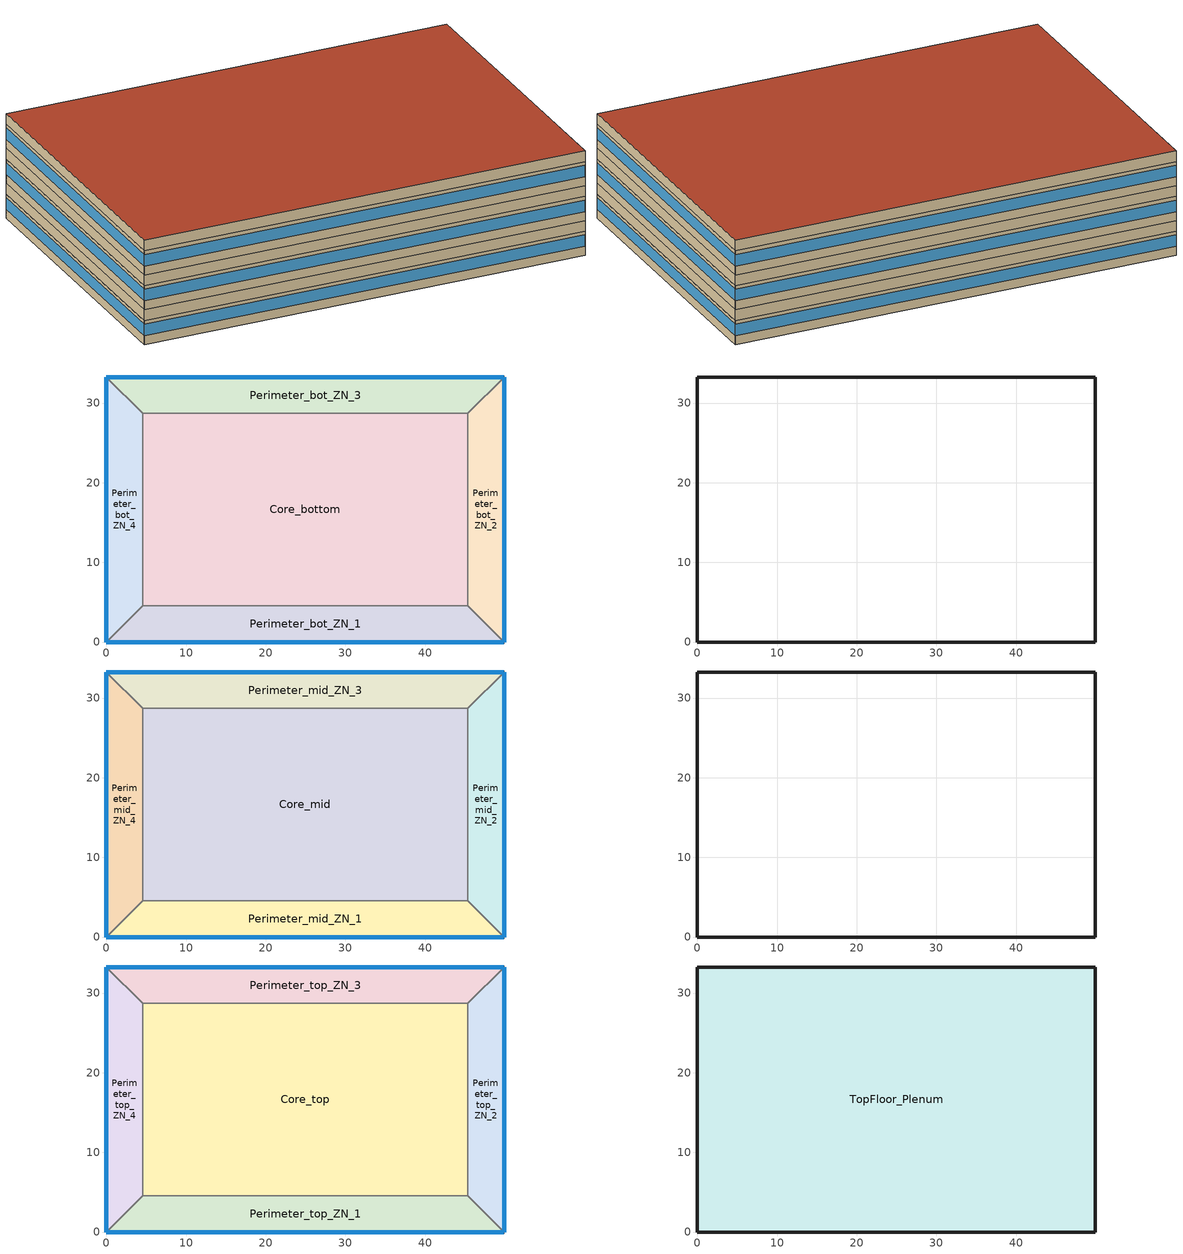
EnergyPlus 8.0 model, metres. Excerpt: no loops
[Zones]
Perimeter_bot_ZN_1
 floor ground (ext_slab_8in_with_carpet): 0,0 4.57,4.57 45.34,4.57 49.91,0 z0
 wall outside (nonres_ext_wall): 0,0 49.91,0 z0:2.74
 wall to Perimeter_bot_ZN_2 (int_wall): 49.91,0 45.34,4.57 z0:2.74
 window (Window_U_0.72_SHGC_0.25): 0,0 49.91,0 z1.02:2.33
 ceiling to FirstFloor_Plenum (DropCeiling): 49.91,0 45.34,4.57 4.57,4.57 0,0 z2.74
Perimeter_bot_ZN_2
 floor ground (ext_slab_8in_with_carpet): 49.91,0 45.34,4.57 45.34,28.7 49.91,33.27 z0
 wall outside (nonres_ext_wall): 49.91,0 49.91,33.27 z0:2.74
 wall to Perimeter_bot_ZN_3 (int_wall): 49.91,33.27 45.34,28.7 z0:2.74
 window (Window_U_0.72_SHGC_0.25): 49.91,0 49.91,33.27 z1.02:2.33
 ceiling to FirstFloor_Plenum (DropCeiling): 49.91,33.27 45.34,28.7 45.34,4.57 49.91,0 z2.74
Perimeter_bot_ZN_3
 floor ground (ext_slab_8in_with_carpet): 49.91,33.27 45.34,28.7 4.57,28.7 0,33.27 z0
 wall outside (nonres_ext_wall): 49.91,33.27 0,33.27 z0:2.74
 wall to Perimeter_bot_ZN_4 (int_wall): 0,33.27 4.57,28.7 z0:2.74
 window (Window_U_0.72_SHGC_0.25): 49.91,33.27 0,33.27 z1.02:2.33
 ceiling to FirstFloor_Plenum (DropCeiling): 0,33.27 4.57,28.7 45.34,28.7 49.91,33.27 z2.74
Perimeter_bot_ZN_4
 floor ground (ext_slab_8in_with_carpet): 0,33.27 4.57,28.7 4.57,4.57 0,0 z0
 wall outside (nonres_ext_wall): 0,33.27 0,0 z0:2.74
 wall to Perimeter_bot_ZN_1 (int_wall): 0,0 4.57,4.57 z0:2.74
 window (Window_U_0.72_SHGC_0.25): 0,33.27 0,0 z1.02:2.33
 ceiling to FirstFloor_Plenum (DropCeiling): 0,0 4.57,4.57 4.57,28.7 0,33.27 z2.74
Core_bottom
 floor ground (ext_slab_8in_with_carpet): 45.34,28.7 45.34,4.57 4.57,4.57 4.57,28.7 z0
 wall to Perimeter_bot_ZN_1 (int_wall): 4.57,4.57 45.34,4.57 z0:2.74
 wall to Perimeter_bot_ZN_2 (int_wall): 45.34,4.57 45.34,28.7 z0:2.74
 wall to Perimeter_bot_ZN_3 (int_wall): 45.34,28.7 4.57,28.7 z0:2.74
 wall to Perimeter_bot_ZN_4 (int_wall): 4.57,28.7 4.57,4.57 z0:2.74
 ceiling to FirstFloor_Plenum (DropCeiling): 4.57,28.7 4.57,4.57 45.34,4.57 45.34,28.7 z2.74
FirstFloor_Plenum
 wall outside (nonres_ext_wall): 49.91,33.27 0,33.27 0,0 49.91,0 49.91,33.27 z2.74:3.96
Perimeter_mid_ZN_1
 floor to FirstFloor_Plenum (int_slab_floor): 0,0 4.57,4.57 45.34,4.57 49.91,0 z3.96
 wall outside (nonres_ext_wall): 0,0 49.91,0 z3.96:6.71
 wall to Perimeter_mid_ZN_2 (int_wall): 49.91,0 45.34,4.57 z3.96:6.71
 window (Window_U_0.72_SHGC_0.25): 0,0 49.91,0 z4.98:6.29
 ceiling to MidFloor_Plenum (DropCeiling): 49.91,0 45.34,4.57 4.57,4.57 0,0 z6.71
Perimeter_mid_ZN_2
 floor to FirstFloor_Plenum (int_slab_floor): 49.91,0 45.34,4.57 45.34,28.7 49.91,33.27 z3.96
 wall outside (nonres_ext_wall): 49.91,0 49.91,33.27 z3.96:6.71
 wall to Perimeter_mid_ZN_3 (int_wall): 49.91,33.27 45.34,28.7 z3.96:6.71
 window (Window_U_0.72_SHGC_0.25): 49.91,0 49.91,33.27 z4.98:6.29
 ceiling to MidFloor_Plenum (DropCeiling): 49.91,33.27 45.34,28.7 45.34,4.57 49.91,0 z6.71
Perimeter_mid_ZN_3
 floor to FirstFloor_Plenum (int_slab_floor): 49.91,33.27 45.34,28.7 4.57,28.7 0,33.27 z3.96
 wall outside (nonres_ext_wall): 49.91,33.27 0,33.27 z3.96:6.71
 wall to Perimeter_mid_ZN_4 (int_wall): 0,33.27 4.57,28.7 z3.96:6.71
 window (Window_U_0.72_SHGC_0.25): 49.91,33.27 0,33.27 z4.98:6.29
 ceiling to MidFloor_Plenum (DropCeiling): 0,33.27 4.57,28.7 45.34,28.7 49.91,33.27 z6.71
Perimeter_mid_ZN_4
 floor to FirstFloor_Plenum (int_slab_floor): 0,33.27 4.57,28.7 4.57,4.57 0,0 z3.96
 wall outside (nonres_ext_wall): 0,33.27 0,0 z3.96:6.71
 wall to Perimeter_mid_ZN_1 (int_wall): 0,0 4.57,4.57 z3.96:6.71
 window (Window_U_0.72_SHGC_0.25): 0,33.27 0,0 z4.98:6.29
 ceiling to MidFloor_Plenum (DropCeiling): 0,0 4.57,4.57 4.57,28.7 0,33.27 z6.71
Core_mid
 floor to FirstFloor_Plenum (int_slab_floor): 45.34,28.7 45.34,4.57 4.57,4.57 4.57,28.7 z3.96
 wall to Perimeter_mid_ZN_3 (int_wall): 45.34,28.7 4.57,28.7 z3.96:6.71
 wall to Perimeter_mid_ZN_2 (int_wall): 45.34,4.57 45.34,28.7 z3.96:6.71
 wall to Perimeter_mid_ZN_1 (int_wall): 4.57,4.57 45.34,4.57 z3.96:6.71
 wall to Perimeter_mid_ZN_4 (int_wall): 4.57,28.7 4.57,4.57 z3.96:6.71
 ceiling to MidFloor_Plenum (DropCeiling): 4.57,28.7 4.57,4.57 45.34,4.57 45.34,28.7 z6.71
MidFloor_Plenum
 wall outside (nonres_ext_wall): 49.91,33.27 0,33.27 0,0 49.91,0 49.91,33.27 z6.71:7.92
Perimeter_top_ZN_1
 floor to MidFloor_Plenum (int_slab_floor): 0,0 4.57,4.57 45.34,4.57 49.91,0 z7.92
 wall outside (nonres_ext_wall): 0,0 49.91,0 z7.92:10.67
 wall to Perimeter_top_ZN_2 (int_wall): 49.91,0 45.34,4.57 z7.92:10.67
 window (Window_U_0.72_SHGC_0.25): 0,0 49.91,0 z8.95:10.25
 ceiling to TopFloor_Plenum (DropCeiling): 0,0 49.91,0 45.34,4.57 4.57,4.57 z10.67
Perimeter_top_ZN_2
 floor to MidFloor_Plenum (int_slab_floor): 49.91,0 45.34,4.57 45.34,28.7 49.91,33.27 z7.92
 wall outside (nonres_ext_wall): 49.91,0 49.91,33.27 z7.92:10.67
 wall to Perimeter_top_ZN_3 (int_wall): 49.91,33.27 45.34,28.7 z7.92:10.67
 window (Window_U_0.72_SHGC_0.25): 49.91,0 49.91,33.27 z8.95:10.25
 ceiling to TopFloor_Plenum (DropCeiling): 49.91,0 49.91,33.27 45.34,28.7 45.34,4.57 z10.67
Perimeter_top_ZN_3
 floor to MidFloor_Plenum (int_slab_floor): 49.91,33.27 45.34,28.7 4.57,28.7 0,33.27 z7.92
 wall outside (nonres_ext_wall): 49.91,33.27 0,33.27 z7.92:10.67
 wall to Perimeter_top_ZN_4 (int_wall): 0,33.27 4.57,28.7 z7.92:10.67
 window (Window_U_0.72_SHGC_0.25): 49.91,33.27 0,33.27 z8.95:10.25
 ceiling to TopFloor_Plenum (DropCeiling): 49.91,33.27 0,33.27 4.57,28.7 45.34,28.7 z10.67
Perimeter_top_ZN_4
 floor to MidFloor_Plenum (int_slab_floor): 0,33.27 4.57,28.7 4.57,4.57 0,0 z7.92
 wall outside (nonres_ext_wall): 0,33.27 0,0 z7.92:10.67
 wall to Perimeter_top_ZN_1 (int_wall): 0,0 4.57,4.57 z7.92:10.67
 window (Window_U_0.72_SHGC_0.25): 0,33.27 0,0 z8.95:10.25
 ceiling to TopFloor_Plenum (DropCeiling): 0,33.27 0,0 4.57,4.57 4.57,28.7 z10.67
Core_top
 floor to MidFloor_Plenum (int_slab_floor): 45.34,28.7 45.34,4.57 4.57,4.57 4.57,28.7 z7.92
 wall to Perimeter_top_ZN_3 (int_wall): 45.34,28.7 4.57,28.7 z7.92:10.67
 wall to Perimeter_top_ZN_2 (int_wall): 45.34,4.57 45.34,28.7 z7.92:10.67
 wall to Perimeter_top_ZN_1 (int_wall): 4.57,4.57 45.34,4.57 z7.92:10.67
 wall to Perimeter_top_ZN_4 (int_wall): 4.57,28.7 4.57,4.57 z7.92:10.67
 ceiling to TopFloor_Plenum (DropCeiling): 45.34,4.57 45.34,28.7 4.57,28.7 4.57,4.57 z10.67
TopFloor_Plenum
 wall outside (nonres_ext_wall): 49.91,33.27 0,33.27 0,0 49.91,0 49.91,33.27 z10.67:11.89
 roof outside (nonres_roof): 49.91,0 49.91,33.27 0,33.27 0,0 z11.89
[Building]
Medium Office: North Axis {deg}=0; Terrain=City; Loads Convergence Tolerance Value=0.04; Temperature Convergence Tolerance Value {deltaC}=0.2; Solar Distribution=FullInteriorAndExterior; Maximum Number of Warmup Days=25; Minimum Number of Warmup Days=6
[Site:Location]
Site:Location=Houston Bush Intercontinental_TX_USA Design_Conditions; Latitude {N+ S-}=30; Longitude {W- E+}=-95.37; Time Zone Relative to GMT {GMT+/-}=-6; Elevation {m}=29
[SizingPeriod:DesignDay] Day of Month=21; Dry-Bulb Temperature Range Modifier Type=DefaultMultipliers; Humidity Condition Type=Wetbulb; Barometric Pressure {Pa}=100977; Rain {Yes/No}=No; Snow on ground {Yes/No}=No; Daylight Savings Time Indicator=No
Name | Month | Day Type | Maximum Dry-Bulb Temperature {C} | Daily Dry-Bulb Temperature Range {C} | Wetbulb at Maximum Dry-Bulb {C} | Wind Speed {m/s} design conditions vs. traditional 6.71 m/s (15 mph) | Wind Direction {Degrees; N=0, S=180} | Solar Model Indicator | Clearness {0.0 to 1.1} | Wind Speed {m/s} design conditions vs. traditional 3.35 m/s (7mph) | ASHRAE Clear Sky Optical Depth for Beam Irradiance (taub) | ASHRAE Clear Sky Optical Depth for Diffuse Irradiance (taud)
Houston Bush Intercontinental Ann Htg 99.6% Condns DB | 1 | WinterDesignDay | -1.6 | 0 | -1.6 | 2.8 | 0 | ASHRAEClearSky | 0
Houston Bush Intercontinental Ann Clg .4% Condns DB=>MWB | 7 | SummerDesignDay | 36 | 10.1 | 24.8 |  | 170 | ASHRAETau |  | 3.5 | 0.499 | 1.97
[Site:GroundTemperature:BuildingSurface]
20.73, 20.68, 20.76, 20.84, 20.94, 23.13, 23.5, 23.58, 23.6, 21.36, 21.01, 20.81
[Site:WaterMainsTemperature]
Calculation Method=Correlation; Annual Average Outdoor Air Temperature {C}=20.05; Maximum Difference In Monthly Average Outdoor Air Temperatures {deltaC}=17.0722
[Material]
Name | Roughness | Thickness {m} | Conductivity {W/m-K} | Density {kg/m3} | Specific Heat {J/kg-K} | Thermal Absorptance | Solar Absorptance | Visible Absorptance | Absorptance:Thermal | Absorptance:Solar | Absorptance:Visible
Std Wood 6inch | MediumSmooth | 0.15 | 0.12 | 540 | 1210 | 0.9 | 0.7 | 0.7
AC02 Acoustic Ceiling | MediumSmooth | 0.0127 | 0.057 | 288 | 1339 | 0.9 | 0.7 | 0.2
F07 25mm stucco | Smooth | 0.0254 | 0.72 | 1856 | 840 | 0.9 | 0.7 | 0.7
F08 Metal surface | Smooth | 0.0008 | 45.28 | 7824 | 500
F13 Built-up roofing | Rough | 0.0095 | 0.16 | 1120 | 1460 |  |  |  | 0.75 | 0.45
G01 13mm gypsum board | Smooth | 0.0127 | 0.16 | 800 | 1090 |  |  |  | 0.9 | 0.7 | 0.5
G01 16mm gypsum board | MediumSmooth | 0.0159 | 0.16 | 800 | 1090
100mm Normalweight concrete floor | MediumRough | 0.1016 | 2.31 | 2322 | 832
200mm Normalweight concrete floor | MediumRough | 0.2032 | 2.31 | 2322 | 832
[Material:NoMass]
CP02 CARPET PAD: VeryRough, 0.21648, 0.9, 0.7, 0.8
Nonres_Roof_Insulation: MediumSmooth, 3.4722, 0.9, 0.7, 0.7
Nonres_Exterior_Wall_Insulation: MediumSmooth, 1.03652, 0.9, 0.7, 0.7
[Construction]
InteriorFurnishings: Std Wood 6inch
DropCeiling: AC02 Acoustic Ceiling
int_wall: G01 13mm gypsum board, G01 13mm gypsum board
ext_slab_8in_with_carpet: 200mm Normalweight concrete floor, CP02 CARPET PAD
int_slab_floor: 100mm Normalweight concrete floor, CP02 CARPET PAD
nonres_roof: F13 Built-up roofing, Nonres_Roof_Insulation, F08 Metal surface
nonres_ext_wall: F07 25mm stucco, G01 16mm gypsum board, Nonres_Exterior_Wall_Insulation, G01 16mm gypsum board
Window_U_0.72_SHGC_0.25: REF B TINT MID 6MM
[WindowMaterial:Glazing]
REF B TINT MID 6MM: Optical Data Type=SpectralAverage; Thickness {m}=0.006; Solar Transmittance at Normal Incidence=0.1; Front Side Solar Reflectance at Normal Incidence=0.11; Back Side Solar Reflectance at Normal Incidence=0.41; Visible Transmittance at Normal Incidence=0.13; Front Side Visible Reflectance at Normal Incidence=0.1; Back Side Visible Reflectance at Normal Incidence=0.32; Infrared Transmittance at Normal Incidence=0; Front Side Infrared Hemispherical Emissivity=0.84; Back Side Infrared Hemispherical Emissivity=0.45; Conductivity {W/m-K}=0.9
[Zone] Type=1; Multiplier=1; Volume {m3}=autocalculate; Floor Area {m2}=autocalculate
Name | Ceiling Height {m} | Part of Total Floor Area
Core_bottom; Core_mid; Core_top; Perimeter_top_ZN_3; Perimeter_top_ZN_2; Perimeter_top_ZN_1; Perimeter_top_ZN_4; Perimeter_bot_ZN_3; Perimeter_bot_ZN_2; Perimeter_bot_ZN_1; Perimeter_bot_ZN_4; Perimeter_mid_ZN_3; Perimeter_mid_ZN_2; Perimeter_mid_ZN_1; Perimeter_mid_ZN_4 | 2.7432 | YES
TopFloor_Plenum; MidFloor_Plenum; FirstFloor_Plenum | 1.2192 | No
[InternalMass] Construction=InteriorFurnishings
Name | Zone | Surface Area {m2}
Core_bottom_InternalMass_1 | Core_bottom | 1967.08
Core_mid_InternalMass_1 | Core_mid | 1967.08
Core_top_InternalMass_1 | Core_top | 1967.08
Perimeter_top_ZN_3_InternalMass_1 | Perimeter_top_ZN_3 | 414.675
Perimeter_top_ZN_2_InternalMass_1 | Perimeter_top_ZN_2 | 262.5073
Perimeter_top_ZN_1_InternalMass_1 | Perimeter_top_ZN_1 | 414.6723
Perimeter_top_ZN_4_InternalMass_1 | Perimeter_top_ZN_4 | 262.5056
Perimeter_bot_ZN_3_InternalMass_1 | Perimeter_bot_ZN_3 | 414.675
Perimeter_bot_ZN_2_InternalMass_1 | Perimeter_bot_ZN_2 | 262.5073
Perimeter_bot_ZN_1_InternalMass_1 | Perimeter_bot_ZN_1 | 414.6723
Perimeter_bot_ZN_4_InternalMass_1 | Perimeter_bot_ZN_4 | 262.5056
Perimeter_mid_ZN_3_InternalMass_1 | Perimeter_mid_ZN_3 | 414.675
Perimeter_mid_ZN_2_InternalMass_1 | Perimeter_mid_ZN_2 | 262.5073
Perimeter_mid_ZN_1_InternalMass_1 | Perimeter_mid_ZN_1 | 414.6723
Perimeter_mid_ZN_4_InternalMass_1 | Perimeter_mid_ZN_4 | 262.5056
[People] Number of People Schedule=BLDG_OCC_SCH; Number of People Calculation Method=Area/Person; Zone Floor Area per Person {m2/person}=18.5788; Fraction Radiant=0.3; Sensible Heat Fraction=AUTOCALCULATE; Activity Level Schedule=ACTIVITY_SCH; Enable ASHRAE 55 Comfort Warnings=No; Mean Radiant Temperature Calculation Type=ZoneAveraged; Work Efficiency Schedule=WORK_EFF_SCH; Clothing Insulation Schedule=CLOTHING_SCH; Air Velocity Schedule=AIR_VELO_SCH; Thermal Comfort Model 1 Type=FANGER
Name | Zone or ZoneList
Core_bottom | Core_bottom
Core_mid | Core_mid
Core_top | Core_top
Perimeter_top_ZN_3 | Perimeter_top_ZN_3
Perimeter_top_ZN_2 | Perimeter_top_ZN_2
Perimeter_top_ZN_1 | Perimeter_top_ZN_1
Perimeter_top_ZN_4 | Perimeter_top_ZN_4
Perimeter_bot_ZN_3 | Perimeter_bot_ZN_3
Perimeter_bot_ZN_2 | Perimeter_bot_ZN_2
Perimeter_bot_ZN_1 | Perimeter_bot_ZN_1
Perimeter_bot_ZN_4 | Perimeter_bot_ZN_4
Perimeter_mid_ZN_3 | Perimeter_mid_ZN_3
Perimeter_mid_ZN_2 | Perimeter_mid_ZN_2
Perimeter_mid_ZN_1 | Perimeter_mid_ZN_1
Perimeter_mid_ZN_4 | Perimeter_mid_ZN_4
[Lights] Schedule=BLDG_LIGHT_SCH; Design Level Calculation Method=Watts/Area; Watts per Zone Floor Area {W/m2}=9.68752; Return Air Fraction=0; Fraction Radiant=0.7; Fraction Visible=0.2; Fraction Replaceable=1; Return Air Fraction Calculated from Plenum Temperature=No
Name | Zone or ZoneList
Core_bottom_Lights | Core_bottom
Core_mid_Lights | Core_mid
Core_top_Lights | Core_top
Perimeter_top_ZN_3_Lights | Perimeter_top_ZN_3
Perimeter_top_ZN_2_Lights | Perimeter_top_ZN_2
Perimeter_top_ZN_1_Lights | Perimeter_top_ZN_1
Perimeter_top_ZN_4_Lights | Perimeter_top_ZN_4
Perimeter_bot_ZN_3_Lights | Perimeter_bot_ZN_3
Perimeter_bot_ZN_2_Lights | Perimeter_bot_ZN_2
Perimeter_bot_ZN_1_Lights | Perimeter_bot_ZN_1
Perimeter_bot_ZN_4_Lights | Perimeter_bot_ZN_4
Perimeter_mid_ZN_3_Lights | Perimeter_mid_ZN_3
Perimeter_mid_ZN_2_Lights | Perimeter_mid_ZN_2
Perimeter_mid_ZN_1_Lights | Perimeter_mid_ZN_1
Perimeter_mid_ZN_4_Lights | Perimeter_mid_ZN_4
[ElectricEquipment] Design Level Calculation Method=EquipmentLevel; Fraction Latent=0; Fraction Radiant=0.5; Fraction Lost=0
Name | Zone or ZoneList | Schedule | Design Level {W}
Core_bottom_MiscPlug_Equip | Core_bottom | BLDG_EQUIP_SCH | 7937.16
Core_mid_MiscPlug_Equip | Core_mid | BLDG_EQUIP_SCH | 7937.16
Core_top_MiscPlug_Equip | Core_top | BLDG_EQUIP_SCH | 7937.16
Perimeter_top_ZN_3_MiscPlug_Equip | Perimeter_top_ZN_3 | BLDG_EQUIP_SCH | 1673.21
Perimeter_top_ZN_2_MiscPlug_Equip | Perimeter_top_ZN_2 | BLDG_EQUIP_SCH | 1059.22
Perimeter_top_ZN_1_MiscPlug_Equip | Perimeter_top_ZN_1 | BLDG_EQUIP_SCH | 1673.2
Perimeter_top_ZN_4_MiscPlug_Equip | Perimeter_top_ZN_4 | BLDG_EQUIP_SCH | 1059.21
Perimeter_bot_ZN_3_MiscPlug_Equip | Perimeter_bot_ZN_3 | BLDG_EQUIP_SCH | 1673.21
Perimeter_bot_ZN_2_MiscPlug_Equip | Perimeter_bot_ZN_2 | BLDG_EQUIP_SCH | 1059.22
Perimeter_bot_ZN_1_MiscPlug_Equip | Perimeter_bot_ZN_1 | BLDG_EQUIP_SCH | 1673.2
Perimeter_bot_ZN_4_MiscPlug_Equip | Perimeter_bot_ZN_4 | BLDG_EQUIP_SCH | 1059.21
Perimeter_mid_ZN_3_MiscPlug_Equip | Perimeter_mid_ZN_3 | BLDG_EQUIP_SCH | 1673.21
Perimeter_mid_ZN_2_MiscPlug_Equip | Perimeter_mid_ZN_2 | BLDG_EQUIP_SCH | 1059.22
Perimeter_mid_ZN_1_MiscPlug_Equip | Perimeter_mid_ZN_1 | BLDG_EQUIP_SCH | 1673.2
Perimeter_mid_ZN_4_MiscPlug_Equip | Perimeter_mid_ZN_4 | BLDG_EQUIP_SCH | 1059.21
Core_bottom_Elevators_Equip | Core_bottom | BLDG_ELEVATORS | 32109.9
Elevators_Lights_Fan | Core_bottom | ELEV_LIGHT_FAN_SCH_ADD_DF | 211.8
[Exterior:Lights] Control Option=AstronomicalClock
Name | Schedule | Design Level {W}
Exterior_Lights_a | Exterior_lighting_schedule_a | 623.03
Exterior_Lights_b | Exterior_lighting_schedule_b | 7476.45
[Daylighting:Controls] Total Daylighting Reference Points=2; Illuminance Setpoint at First Reference Point {lux}=500; Illuminance Setpoint at Second Reference Point {lux}=500; Lighting Control Type=2; Maximum Allowable Discomfort Glare Index=22; Minimum Input Power Fraction for Continuous Dimming Control=0.3; Minimum Light Output Fraction for Continuous Dimming Control=0.2; Number of Stepped Control Steps=3; Probability Lighting will be Reset When Needed in Manual Stepped Control=1
Name | X-Coordinate of First Reference Point {m} | Y-Coordinate of First Reference Point {m} | Z-Coordinate of First Reference Point {m} | X-Coordinate of Second Reference Point {m} | Y-Coordinate of Second Reference Point {m} | Z-Coordinate of Second Reference Point {m} | Fraction of Zone Controlled by First Reference Point | Fraction of Zone Controlled by Second Reference Point | Glare Calculation Azimuth Angle of View Direction Clockwise from Zone y-Axis {deg}
Perimeter_bot_ZN_1 | 3.048 | 1.524 | 0.762 | 24.9555 | 1.524 | 0.762 | 0.08 | 0.46 | 180
Perimeter_bot_ZN_2 | 48.387 | 16.6369 | 0.762 | 48.387 | 3.048 | 0.762 | 0.43 | 0.12 | 90
Perimeter_bot_ZN_3 | 24.9514 | 31.7498 | 0.762 | 46.863 | 31.7498 | 0.762 | 0.46 | 0.08 | 0
Perimeter_bot_ZN_4 | 1.524 | 16.6369 | 0.762 | 1.524 | 30.2514 | 0.762 | 0.43 | 0.12 | 270
Perimeter_mid_ZN_1 | 3.048 | 1.524 | 4.7244 | 24.9555 | 1.524 | 4.7244 | 0.08 | 0.46 | 180
Perimeter_mid_ZN_2 | 48.387 | 16.6369 | 4.7244 | 48.387 | 3.048 | 4.7244 | 0.43 | 0.12 | 90
Perimeter_mid_ZN_3 | 24.9514 | 31.7498 | 4.7244 | 46.863 | 31.7498 | 4.7244 | 0.46 | 0.08 | 0
Perimeter_mid_ZN_4 | 1.524 | 16.6369 | 4.7244 | 1.524 | 30.2514 | 4.7244 | 0.43 | 0.12 | 270
Perimeter_top_ZN_1 | 3.048 | 1.524 | 8.687 | 24.9555 | 1.524 | 8.687 | 0.08 | 0.46 | 180
Perimeter_top_ZN_2 | 48.387 | 16.6369 | 8.687 | 48.387 | 3.048 | 8.687 | 0.43 | 0.12 | 90
Perimeter_top_ZN_3 | 24.9514 | 31.7498 | 8.687 | 46.863 | 31.7498 | 8.687 | 0.46 | 0.08 | 0
Perimeter_top_ZN_4 | 1.524 | 16.6369 | 8.687 | 1.524 | 30.2514 | 8.687 | 0.43 | 0.12 | 270
[ZoneInfiltration:DesignFlowRate] Temperature Term Coefficient=0; Velocity Squared Term Coefficient=0
Name | Zone or ZoneList | Schedule | Design Flow Rate Calculation Method | Design Flow Rate {m3/s} | Flow per Exterior Surface Area {m3/s-m2} | Constant Term Coefficient | Velocity Term Coefficient
Perimeter_top_ZN_3_Infiltration | Perimeter_top_ZN_3 | INFIL_SCH_PNNL | Flow/ExteriorArea | 0 | 0.00056896 | 0 | 0.224
Perimeter_top_ZN_2_Infiltration | Perimeter_top_ZN_2 | INFIL_SCH_PNNL | Flow/ExteriorArea | 0 | 0.00056896 | 0 | 0.224
Perimeter_top_ZN_1_Infiltration | Perimeter_top_ZN_1 | INFIL_SCH_PNNL | Flow/ExteriorArea | 0 | 0.00056896 | 0 | 0.224
Perimeter_top_ZN_4_Infiltration | Perimeter_top_ZN_4 | INFIL_SCH_PNNL | Flow/ExteriorArea | 0 | 0.00056896 | 0 | 0.224
Perimeter_bot_ZN_3_Infiltration | Perimeter_bot_ZN_3 | INFIL_SCH_PNNL | Flow/ExteriorArea | 0 | 0.00056896 | 0 | 0.224
Perimeter_bot_ZN_2_Infiltration | Perimeter_bot_ZN_2 | INFIL_SCH_PNNL | Flow/ExteriorArea | 0 | 0.00056896 | 0 | 0.224
Perimeter_bot_ZN_1_Infiltration | Perimeter_bot_ZN_1 | INFIL_SCH_PNNL | Flow/ExteriorArea | 0 | 0.00056896 | 0 | 0.224
Perimeter_bot_ZN_1_Door_Infiltration | Perimeter_bot_ZN_1 | INFIL_Door_Opening_SCH | Flow/Zone | 1.043 |  | 1 | 0
Perimeter_bot_ZN_4_Infiltration | Perimeter_bot_ZN_4 | INFIL_SCH_PNNL | Flow/ExteriorArea | 0 | 0.00056896 | 0 | 0.224
Perimeter_mid_ZN_3_Infiltration | Perimeter_mid_ZN_3 | INFIL_SCH_PNNL | Flow/ExteriorArea | 0 | 0.00056896 | 0 | 0.224
Perimeter_mid_ZN_2_Infiltration | Perimeter_mid_ZN_2 | INFIL_SCH_PNNL | Flow/ExteriorArea | 0 | 0.00056896 | 0 | 0.224
Perimeter_mid_ZN_1_Infiltration | Perimeter_mid_ZN_1 | INFIL_SCH_PNNL | Flow/ExteriorArea | 0 | 0.00056896 | 0 | 0.224
Perimeter_mid_ZN_4_Infiltration | Perimeter_mid_ZN_4 | INFIL_SCH_PNNL | Flow/ExteriorArea | 0 | 0.00056896 | 0 | 0.224
FirstFloor_Plenum_Infiltration | FirstFloor_Plenum | INFIL_SCH_PNNL | Flow/ExteriorArea | 0 | 0.00056896 | 0 | 0.224
MidFloor_Plenum_Infiltration | MidFloor_Plenum | INFIL_SCH_PNNL | Flow/ExteriorArea | 0 | 0.00056896 | 0 | 0.224
TopFloor_Plenum_Infiltration | TopFloor_Plenum | INFIL_SCH_PNNL | Flow/ExteriorArea | 0 | 6.19256e-05 | 0 | 0.224
[AvailabilityManager:NightCycle] Applicability Schedule=Always_On; Fan Schedule=HVACOperationSchd; Control Type=CycleOnAny; Thermostat Tolerance {deltaC}=1; Cycling Run Time {s}=1800
PACU_VAV_bot Availability Manager; PACU_VAV_mid Availability Manager; PACU_VAV_top Availability Manager
[SetpointManager:Scheduled] Control Variable=Temperature
Name | Schedule | Setpoint Node or NodeList
PACU_VAV_bot_CoolC SAT setpoint | Cool-Supply-Air-Temp-Sch | PACU_VAV_bot Supply Equipment Outlet Node
PACU_VAV_bot_HeatC SAT Manager | Heat-Supply-Air-Temp-Sch | PACU_VAV_bot Supply Equipment Outlet Node
PACU_VAV_mid_CoolC SAT setpoint | Cool-Supply-Air-Temp-Sch | PACU_VAV_mid Supply Equipment Outlet Node
PACU_VAV_mid_HeatC SAT Manager | Heat-Supply-Air-Temp-Sch | PACU_VAV_mid Supply Equipment Outlet Node
PACU_VAV_top_CoolC SAT setpoint | Cool-Supply-Air-Temp-Sch | PACU_VAV_top Supply Equipment Outlet Node
PACU_VAV_top_HeatC SAT Manager | Heat-Supply-Air-Temp-Sch | PACU_VAV_top Supply Equipment Outlet Node
[AirLoopHVAC:ReturnPlenum]
Name | Zone
FirstFloor_Return_Plenum | FirstFloor_Plenum
MidFloor_Return_Plenum | MidFloor_Plenum
TopFloor_Return_Plenum | TopFloor_Plenum
[EnergyManagementSystem:Sensor]
Name | Output:Variable or Output:Meter | Output:Variable or Output:Meter Index Key
Facility_Int_LTG | InteriorLights:Electricity
CLGSETP_SCH_YES_OPTIMUM_ORIGINAL_SENSOR | Schedule Value | CLGSETP_SCH_Yes_Optimum_Original
HTGSETP_SCH_YES_OPTIMUM_ORIGINAL_SENSOR | Schedule Value | HTGSETP_SCH_Yes_Optimum_Original
[EnergyManagementSystem:GlobalVariable]
Wired_LTG
[EnergyManagementSystem:Program]
Transformer_Load_Prog: SET Wired_LTG = Facility_Int_LTG*0.0281
PACU_VAV_bot_OPTIMUM_START_DETERMINATION_EMS_Program: SET PACU_VAV_bot_fan_size_volume = PACU_VAV_bot_fan_size_mass / 1.225; IF PACU_VAV_bot_fan_size_volume > 4.719474; SET CLGSETP_SCH_PACU_VAV_bot_Actuator = CLGSETP_SCH_YES_OPTIMUM_ORIGINAL_SENSOR; SET HTGSETP_SCH_PACU_VAV_bot_Actuator = HTGSETP_SCH_YES_OPTIMUM_ORIGINAL_SENSOR; ELSE; SET CLGSETP_SCH_PACU_VAV_bot_Actuator = NULL; SET HTGSETP_SCH_PACU_VAV_bot_Actuator = NULL; ENDIF
PACU_VAV_mid_OPTIMUM_START_DETERMINATION_EMS_Program: SET PACU_VAV_mid_fan_size_volume = PACU_VAV_mid_fan_size_mass / 1.225; IF PACU_VAV_mid_fan_size_volume > 4.719474; SET CLGSETP_SCH_PACU_VAV_mid_Actuator = CLGSETP_SCH_YES_OPTIMUM_ORIGINAL_SENSOR; SET HTGSETP_SCH_PACU_VAV_mid_Actuator = HTGSETP_SCH_YES_OPTIMUM_ORIGINAL_SENSOR; ELSE; SET CLGSETP_SCH_PACU_VAV_mid_Actuator = NULL; SET HTGSETP_SCH_PACU_VAV_mid_Actuator = NULL; ENDIF
PACU_VAV_top_OPTIMUM_START_DETERMINATION_EMS_Program: SET PACU_VAV_top_fan_size_volume = PACU_VAV_top_fan_size_mass / 1.225; IF PACU_VAV_top_fan_size_volume > 4.719474; SET CLGSETP_SCH_PACU_VAV_top_Actuator = CLGSETP_SCH_YES_OPTIMUM_ORIGINAL_SENSOR; SET HTGSETP_SCH_PACU_VAV_top_Actuator = HTGSETP_SCH_YES_OPTIMUM_ORIGINAL_SENSOR; ELSE; SET CLGSETP_SCH_PACU_VAV_top_Actuator = NULL; SET HTGSETP_SCH_PACU_VAV_top_Actuator = NULL; ENDIF
[EnergyManagementSystem:ProgramCallingManager]
Transformer_Load_Prog_Manager: AfterPredictorAfterHVACManagers; Transformer_Load_Prog
PACU_VAV_bot_OPTIMUM_START_DETERMINATION_EMS_Program Manager: BeginTimestepBeforePredictor; PACU_VAV_bot_OPTIMUM_START_DETERMINATION_EMS_Program
PACU_VAV_mid_OPTIMUM_START_DETERMINATION_EMS_Program Manager: BeginTimestepBeforePredictor; PACU_VAV_mid_OPTIMUM_START_DETERMINATION_EMS_Program
PACU_VAV_top_OPTIMUM_START_DETERMINATION_EMS_Program Manager: BeginTimestepBeforePredictor; PACU_VAV_top_OPTIMUM_START_DETERMINATION_EMS_Program
[EnergyManagementSystem:OutputVariable]
Wired_LTG: EMS Variable=Wired_LTG; Type of Data in Variable=Summed; Update Frequency=ZoneTimeStep; Units=J
[ElectricLoadCenter:Transformer]
Transformer 1: Availability Schedule=Always_On; Transformer Usage=PowerInFromGrid; Nameplate Rating {VA}=45000; Phase=3; Conductor Material=Aluminum; Full Load Temperature Rise {C}=150; Fraction of Eddy Current Losses=0.1; Performance Input Method=NominalEfficiency; Nameplate Efficiency=0.977; Per Unit Load for Nameplate Efficiency=0.35; Reference Temperature for Nameplate Efficiency {C}=75; Consider Transformer Loss for Utility Cost=Yes; Meter 1=Wired_LTG_Electricity; Meter 2=Wired_INT_EQUIP
[EnergyManagementSystem:Actuator] Actuated Component Type=Schedule:Compact; Actuated Component Control Type=Schedule Value
Name | Actuated Component Unique
CLGSETP_SCH_PACU_VAV_bot_Actuator | CLGSETP_SCH_PACU_VAV_bot
CLGSETP_SCH_PACU_VAV_mid_Actuator | CLGSETP_SCH_PACU_VAV_mid
CLGSETP_SCH_PACU_VAV_top_Actuator | CLGSETP_SCH_PACU_VAV_top
HTGSETP_SCH_PACU_VAV_bot_Actuator | HTGSETP_SCH_PACU_VAV_bot
HTGSETP_SCH_PACU_VAV_mid_Actuator | HTGSETP_SCH_PACU_VAV_mid
HTGSETP_SCH_PACU_VAV_top_Actuator | HTGSETP_SCH_PACU_VAV_top
[Schedule:Compact]
Exterior_lighting_schedule_a: Through:12/31, For:AllDays, Until: 06:00, 0, Until: 24:00, 1
Exterior_lighting_schedule_b: Through:12/31, For:AllDays, Until: 06:00, 0.7, Until: 24:00, 1
ALWAYS_ON: Through: 12/31, For: AllDays, Until: 24:00, 1
HVACOperationSchd: Through: 12/31, For: Weekdays SummerDesignDay, Until: 06:00, 0, Until: 22:00, 1, Until: 24:00, 0, For: Saturday WinterDesignDay, Until: 06:00, 0, Until: 18:00, 1, Until: 24:00, 0, For:Sunday Holidays AllOtherDays, Until: 24:00, 0
BLDG_LIGHT_SCH: Through: 12/31, For: Weekdays, Until: 5:00, 0.05, Until: 6:00, 0.1, Until: 7:00, 0.0904, Until: 8:00, 0.2712, Until: 17:00, 0.8136, Until: 18:00, 0.452, Until: 20:00, 0.2712, Until: 22:00, 0.1808, Until: 23:00, 0.0904, Until: 24:00, 0.0452, For: SummerDesignDay, Until: 24:00, 1, For: Saturday, Until: 6:00, 0.05, Until: 8:00, 0.0904, Until: 12:00, 0.2712, Until: 17:00, 0.1356, Until: 19:00, 0.0452, Until: 24:00, 0.05, For: WinterDesignDay, Until: 24:00, 0, For: Sunday Holidays AllOtherDays, Until: 6:00, 0.05, Until: 18:00, 0.0452, Until: 24:00, 0.05
BLDG_EQUIP_SCH: Through: 12/31, For: Weekdays, Until: 06:00, 0.317515, Until: 08:00, 0.384143, Until: 12:00, 0.864322, Until: 13:00, 0.768286, Until: 17:00, 0.864322, Until: 18:00, 0.480179, Until: 24:00, 0.384143, For: SummerDesignDay, Until: 24:00, 1, For: Saturday, Until: 06:00, 0.238136, Until: 08:00, 0.384143, Until: 12:00, 0.480179, Until: 17:00, 0.336125, Until: 19:00, 0.288107, Until: 24:00, 0.238136, For: WinterDesignDay, Until: 24:00, 0, For: Sunday Holidays AllOtherDays, Until: 06:00, 0.238136, Until: 18:00, 0.288107, Until: 24:00, 0.238136
BLDG_OCC_SCH: Through: 12/31, For: Weekdays, Until: 06:00, 0, Until: 07:00, 0.1, Until: 08:00, 0.2, Until: 12:00, 0.95, Until: 13:00, 0.5, Until: 17:00, 0.95, Until: 18:00, 0.3, Until: 22:00, 0.1, Until: 24:00, 0.05, For: SummerDesignDay, Until: 06:00, 0, Until: 22:00, 1, Until: 24:00, 0.05, For: Saturday, Until: 06:00, 0, Until: 08:00, 0.1, Until: 12:00, 0.3, Until: 17:00, 0.1, Until: 19:00, 0.05, Until: 24:00, 0, For: WinterDesignDay, Until: 24:00, 0, For:Sunday Holidays AllOtherDays, Until: 06:00, 0, Until: 18:00, 0.05, Until: 24:00, 0
BLDG_ELEVATORS; ELEV_LIGHT_FAN_SCH_ADD_DF: Through: 12/31, For: SummerDesignDay, Until: 24:00, 0.69, For: WinterDesignDay, Until: 24:00, 0, For: Weekdays, Until: 07:00, 0, Until: 08:00, 0.35, Until: 09:00, 0.69, Until: 10:00, 0.43, Until: 11:00, 0.37, Until: 12:00, 0.43, Until: 13:00, 0.58, Until: 14:00, 0.48, Until: 15:00, 0.37, Until: 16:00, 0.37, Until: 17:00, 0.46, Until: 18:00, 0.62, Until: 19:00, 0.12, Until: 20:00, 0.04, Until: 21:00, 0.04, Until: 24:00, 0, For: Saturday, Until: 07:00, 0, Until: 08:00, 0.16, Until: 09:00, 0.14, Until: 10:00, 0.21, Until: 11:00, 0.18, Until: 12:00, 0.25, Until: 13:00, 0.21, Until: 14:00, 0.13, Until: 15:00, 0.08, Until: 16:00, 0.04, Until: 17:00, 0.05, Until: 18:00, 0.06, Until: 24:00, 0, For:Sunday Holidays AllOtherDays, Until: 24:00, 0
ACTIVITY_SCH: Through: 12/31, For: AllDays, Until: 24:00, 120
WORK_EFF_SCH: Through: 12/31, For: AllDays, Until: 24:00, 0
AIR_VELO_SCH: Through: 12/31, For: AllDays, Until: 24:00, 0.2
CLOTHING_SCH: Through: 04/30, For: AllDays, Until: 24:00, 1, Through: 09/30, For: AllDays, Until: 24:00, 0.5, Through: 12/31, For: AllDays, Until: 24:00, 1
HTGSETP_SCH_YES_OPTIMUM_ORIGINAL: Through: 12/31, For: WinterDesignDay, Until: 05:00, 15.6, Until: 06:00, 17.6, Until: 07:00, 19.6, Until: 22:00, 21, Until: 24:00, 15.6, For: Weekdays, Until: 05:00, 15.6, Until: 06:00, 17.8, Until: 07:00, 20, Until: 22:00, 21, Until: 24:00, 15.6, For SummerDesignDay, Until: 24:00, 15.6, For: Saturday, Until: 05:00, 15.6, Until: 06:00, 17.8, Until: 07:00, 20, Until: 17:00, 21, Until: 24:00, 15.6, For:Sunday Holidays AllOtherDays, Until: 24:00, 15.6
HTGSETP_SCH_PACU_VAV_bot; HTGSETP_SCH_PACU_VAV_mid; HTGSETP_SCH_PACU_VAV_top: Through: 12/31, For: WinterDesignDay, Until: 05:00, 15.6, Until: 06:00, 17.6, Until: 07:00, 19.6, Until: 22:00, 21, Until: 24:00, 15.6, For: Weekdays, Until: 05:00, 15.6, Until: 06:00, 21, Until: 07:00, 21, Until: 22:00, 21, Until: 24:00, 15.6, For SummerDesignDay, Until: 24:00, 15.6, For: Saturday, Until: 05:00, 15.6, Until: 06:00, 21, Until: 07:00, 21, Until: 17:00, 21, Until: 24:00, 15.6, For:Sunday Holidays AllOtherDays, Until: 24:00, 15.6
CLGSETP_SCH_YES_OPTIMUM_ORIGINAL: Through: 12/31, For: SummerDesignDay, Until: 05:00, 26.7, Until: 06:00, 25.7, Until: 07:00, 25, Until: 22:00, 24, Until: 24:00, 26.7, For: Weekdays, Until: 05:00, 26.7, Until: 06:00, 25.6, Until: 07:00, 25, Until: 22:00, 24, Until: 24:00, 26.7, For: Saturday, Until: 05:00, 26.7, Until: 06:00, 25.7, Until: 07:00, 25, Until: 17:00, 24, Until: 24:00, 26.7, For WinterDesignDay, Until: 24:00, 26.7, For:Sunday Holidays AllOtherDays, Until: 24:00, 26.7
CLGSETP_SCH_PACU_VAV_bot; CLGSETP_SCH_PACU_VAV_mid; CLGSETP_SCH_PACU_VAV_top: Through: 12/31, For: SummerDesignDay, Until: 05:00, 26.7, Until: 06:00, 25.7, Until: 07:00, 25, Until: 22:00, 24, Until: 24:00, 26.7, For: Weekdays, Until: 05:00, 26.7, Until: 06:00, 24, Until: 07:00, 24, Until: 22:00, 24, Until: 24:00, 26.7, For: Saturday, Until: 05:00, 26.7, Until: 06:00, 24, Until: 07:00, 24, Until: 17:00, 24, Until: 24:00, 26.7, For WinterDesignDay, Until: 24:00, 26.7, For:Sunday Holidays AllOtherDays, Until: 24:00, 26.7
Cool-Supply-Air-Temp-Sch; Heat-Supply-Air-Temp-Sch: Through: 12/31, For: AllDays, Until: 24:00, 12.8
INFIL_SCH_PNNL: Through: 12/31, For: Weekdays SummerDesignDay, Until: 06:00, 1, Until: 22:00, 0.25, Until: 24:00, 1, For: Saturday WinterDesignDay, Until: 06:00, 1, Until: 18:00, 0.25, Until: 24:00, 1, For:Sunday Holidays AllOtherDays, Until: 24:00, 1
INFIL_Door_Opening_SCH: Through: 12/31, For: Weekdays, Until: 06:00, 0, Until: 07:00, 0.144, Until: 08:00, 1, Until: 12:00, 0.144, Until: 13:00, 1, Until: 17:00, 0.144, Until: 18:00, 1, Until: 19:00, 0.144, Until: 24:00, 0, For: Saturday Sunday Holidays AllOtherDays, Until: 24:00, 0
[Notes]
The 90.1 Prototype Building Models were developed by Pacific Northwest National Laboratory (PNNL),
under contract with the U.S. Department of Energy (DOE).  These building models were originally derived from
DOEs Commercial Reference Building Models with modifications from ASHRAE 90.1 committee,
Advanced Energy Design Guide series, and other building industry expert input.
The original purpose of developing these prototype building models was to measure energy saving impacts from
newly published editions of ASHRAE Standard 90.1.  The basic building descriptions can be found in the Scorecards
posted at this website.  The detailed descriptions of the prototype model development and addenda modeling
strategies can be found in PNNLs reports, entitled "Achieving 30% Goal: Energy and Cost Saving Analysis
of ASHRAE/IES Standard 90.1-2010" and "Enhancements to ASHRAE Standard 90.1 Prototype Building Models",
both posted at this website.
BEGIN ECONOMIZER MAP
Economizer Name, DX COIL Name
PACU_VAV_bot_OA_Controller, PACU_VAV_bot_CoolC DXCoil
PACU_VAV_mid_OA_Controller, PACU_VAV_mid_CoolC DXCoil
PACU_VAV_top_OA_Controller, PACU_VAV_top_CoolC DXCoil
END ECONOMIZER MAP
WeatherFile:  USA_TX_Houston-Bush.Intercontinental.AP.722430_TMY3.epw
IDF File:     /phome/comstd/ASHRAE90.1_2013_for_reporting/OfficeMedium/90.1_std2013/input.nobackup/ASHRAE30pct_OfficeMedium_STD2010_Houston.dd.idf
Run Case:     ASHRAE30pct_OfficeMedium_STD2010_Houston
GPARM parameters as input:
Case = ASHRAE30pct_OfficeMedium_STD2010_Houston
weatherfile = USA_TX_Houston-Intercontinental_TMY2.epw
annual_run = yes
slab_gtp = Zone2A_nonres_R0_0ftV_OfficeMedium_Houston_STD2007.gtp
basement_tempt = OfficeMedium_STD2007_Houston_bsmt.idf
avg_oa_tempt_ip = 68.09
maxdiff_oa_tempt_ip = 30.73
ext_wall_type = SteelFramedWall
nonres_ext_wall_ufactor = 0.704104612
roof_type = LightweightRoof
nonres_roof_ufactor = 0.272556624
roof_emissivity = 0.75
roof_solar_absorp = 0.45
nonres_window = Window_U_0.72_SHGC_0.25
economizer = DifferentialDryBulb
skip_economizer_control = No
sidelighting_control = yes
LPD_office = 9.687519375
exterior_lights_watts = 0
exterior_lights_watts_a = 623.03
exterior_lights_watts_b = 7476.45
avg_oa_tempt = 20.05
maxdiff_oa_tempt = 17.07222222
oa_flow_per_area = 0.000431773
SAT_reset_switch = No
SAT_reset_T = NA
door_infil = 1.04300287
frac_ofpk = 0.144
damper_sched = MinOA_Sched
economizer_lockout = NoLockout
heating_damper_act = Normal
add_ck_pacu_vav_bot = Yes
add_ck_pacu_vav_mid = Yes
add_ck_pacu_vav_top = Yes
core_bottom_mdp = 0.3
perimeter_bot_zn_1_mdp = 0.3
perimeter_bot_zn_2_mdp = 0.3
perimeter_bot_zn_3_mdp = 0.3
perimeter_bot_zn_4_mdp = 0.3
core_mid_mdp = 0.356588447642708
perimeter_mid_zn_1_mdp = 0.3
perimeter_mid_zn_2_mdp = 0.3
perimeter_mid_zn_3_mdp = 0.3
perimeter_mid_zn_4_mdp = 0.3
core_top_mdp = 0.333182531065536
perimeter_top_zn_1_mdp = 0.3
perimeter_top_zn_2_mdp = 0.3
perimeter_top_zn_3_mdp = 0.3
perimeter_top_zn_4_mdp = 0.3
pacu_vav_bot_oaf = 1.1020102329363
